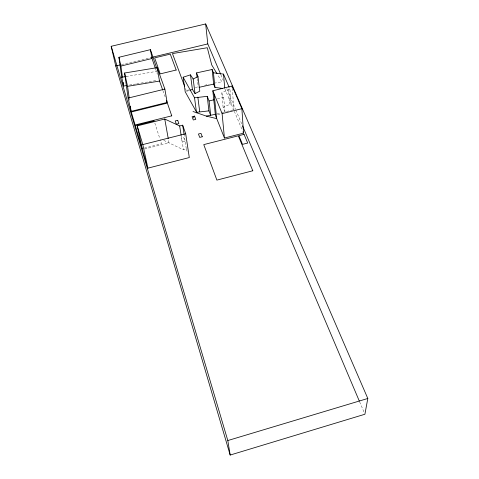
<?xml version="1.0" encoding="UTF-8"?>
<svg xmlns="http://www.w3.org/2000/svg" width="479" height="479" viewBox="0 0 479 479"><rect width="100%" height="100%" fill="white"/><g stroke="black" fill="none" stroke-linecap="round" stroke-linejoin="round"><path stroke-width="0.36" stroke-dasharray="2.4 1.8" d="M232.944 109.936L224.998 111.924L223.112 107.314L231.147 103.787L229.95 89.178L229.363 87.807M223.112 107.314L221.747 92.734L229.95 89.178M186.265 90.615L189.043 89.711M195.306 87.675L198.084 86.771M186.517 91.339L189.139 90.483M163.74 140.353L183.433 149.795L186.343 149.053L184.229 135.317M144.293 148.137L161.495 143.784L160.214 139.79M144.574 149.065L169.009 142.88L168.368 139.263M217.143 113.894L220.717 112.996M221.43 112.822L224.286 112.104M217.562 114.738L221.142 113.846M217.418 98.908L223.669 97.357L221.747 92.734M121.528 64.587L151.244 57.468M204.611 85.286L208.964 84.304M129.486 85.046L132.396 84.549M133.126 84.43L136.036 83.933M136.76 83.813L157.13 80.358M214.029 83.19L221.897 81.855L217.382 74.353M126.103 76.514L157.022 71.287M220.927 74.898L223.262 80.4M226.765 88.663L235.524 109.314M235.818 110.002L241.949 124.456M359.645 401.857L364.028 412.185M224.807 88.747L233.662 109.757M234.315 111.296L242.386 130.432M185.481 88.519L186.002 89.914M162.956 90.723L165.177 96.932M186.343 149.053L187.481 152.322M155.549 68.892L157.435 74.437M154.837 123.037L159.788 138.455M181.26 136.066L183.433 149.795M129.312 98.854L129.522 100.327M197.264 78.736L197.629 81.652M197.719 82.382L198.174 86.028M223.669 97.357L224.998 111.924M228.699 89.489L229.92 104.093M232.267 88.256L233.968 109.871M184.99 141.137L182.421 141.79L181.236 138.353L183.792 137.713L184.99 141.137"/><path stroke-width="0.72" d="M367.806 398.474L364.902 414.245L230.177 455.05L115.732 65.976L111.194 46.295L205.671 23.95L367.806 398.474L227.812 440.548L230.177 455.05M196.959 112.87L185.205 91.764L183.122 77.221L190.474 74.856L192.414 89.417L195.067 93.597L199.779 91.148L197.983 76.574L196.534 72.904L212.131 69.497L213.448 72.796L214.945 87.412L222.693 88.459M195.067 93.597L193.169 79.035L197.983 76.574M189.792 90.274L192.414 89.417M147.915 168.147L189.301 157.549L185.69 133.755L182.667 125.193L179.655 125.953L164.758 119.032L137.216 125.899L142.419 149.61L147.915 168.147L142.796 144.58L137.216 125.899M224.441 138.024L243.536 133.162L241.889 108.673L232.093 86.022L212.832 90.776L215.412 115.277L224.441 138.024L222.106 113.637L212.832 90.776M142.796 144.58L185.69 133.755M215.718 114.253L206.329 116.098L193.001 111.505M222.106 113.637L241.889 108.673M183.122 77.221L194.546 97.8L207.245 96.327L209.089 100.973L213.945 99.77M154.16 120.93L135.312 125.63L142.143 148.682M131.078 111.362L167.147 102.458L164.866 89.082L157.148 67.659L124.606 73.012L128.109 98.087L131.078 111.362L130.354 106.212M128.109 98.087L164.866 89.082M122.444 77.155L120.912 66.06L152.023 58.492L155.316 68.198M126.576 85.537L123.666 86.034L121.684 77.263L118.942 57.276L150.43 49.666L156.813 68.389M115.732 65.976L120.804 64.761M151.244 57.468L207.784 43.918L220.633 74.209M199.084 87.322L213.646 84.118L214.945 87.412M209.089 100.973L210.718 115.505L208.904 110.865L196.462 112.308L194.546 97.8M121.684 77.263L126.103 76.514M124.606 73.012L127.552 86.34L159.507 81.059L162.71 90.034M213.448 72.796L223.501 74.113L229.07 87.124M206.329 116.098L216.688 118.63L214.137 94.141M190.474 74.856L193.169 79.035M217.005 73.73L211.742 64.982L207.299 47.732L172.458 53.594L184.702 86.424M242.536 125.833L359.358 401.168M242.961 131.797L243.536 133.162M193.33 116.409L193.929 118.038M166.411 100.386L167.147 102.458M111.194 46.295L227.812 440.548M118.942 57.276L120.912 66.06M150.43 49.666L152.023 58.492M164.758 119.032L168.237 138.545M157.148 67.659L159.507 81.059M179.655 125.953L181.14 135.341M182.667 125.193L184.116 134.593M127.552 86.34L129.21 98.117M123.157 82.334L123.666 86.034M197.851 97.117L199.695 111.637M196.534 72.904L197.085 77.281M207.245 96.327L208.904 110.865M205.671 23.95L207.784 43.918M212.131 69.497L213.646 84.118M223.501 74.113L224.741 88.016M232.093 86.022L232.207 87.513M252.798 170.763L216.885 180.116L203.761 144.616L238.314 135.814L252.798 170.763M244.039 134.354L238.901 135.665L242.512 144.371L247.703 143.041L244.039 134.354M202.252 136.766L199.701 137.413L198.444 134.006L200.988 133.36L202.252 136.766M177.715 120.313L175.206 120.942L176.35 124.235L178.865 123.606L177.715 120.313M194.576 116.098L192.085 116.72L193.288 119.99L195.785 119.361L194.576 116.098M171.751 115.84L135.114 124.971L131.264 112.002L167.363 103.081L171.751 115.84M176.176 70.024L160.214 73.892L154.639 57.869L170.29 54.115L176.176 70.024"/></g></svg>
